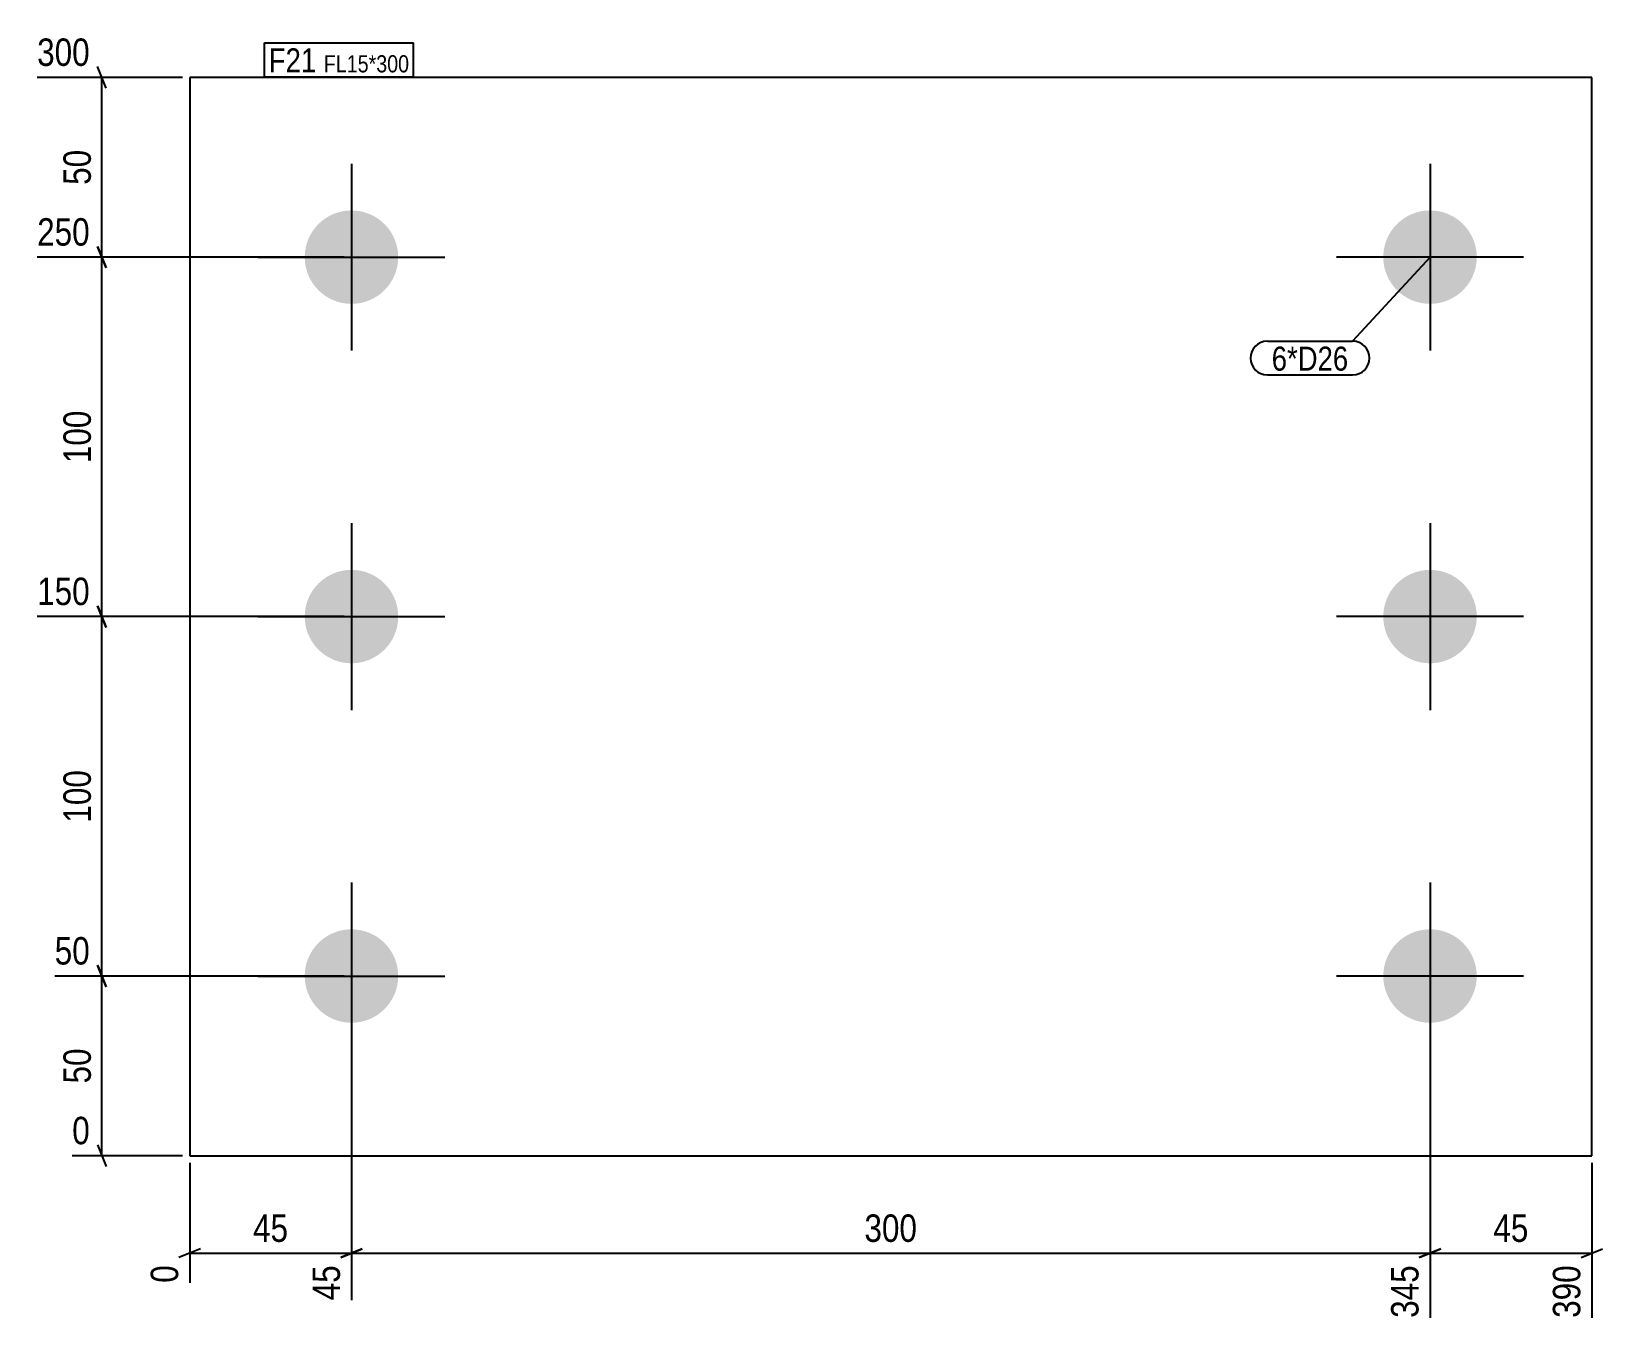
# Model space of a CAD drawing. Header units: millimetres. Extents: x 4 to 441, y 4 to 364.
import ezdxf

# ---------------------------------------------------------------- set-up
doc = ezdxf.new("R2010")
doc.units = ezdxf.units.MM
for name, color, linetype in [('MÅLSÆTNING', 7, 'Continuous'), ('STÅL', 7, 'Continuous'), ('TEKST', 7, 'Continuous')]:
    doc.layers.add(name, color=color, linetype=linetype)
doc.styles.add('Arial Narrow', font='ARIALN.TTF', dxfattribs={"height": 0.2})

msp = doc.modelspace()

# ---------------------------------------------------------------- hatches: boundary and pattern name
at = {"layer": 'STÅL', "linetype": 'Continuous'}
for points in [[(106.42, 301.09, -1), (80.42, 301.09, -1)], [(406.42, 301.09, -1), (380.42, 301.09, -1)], [(106.42, 201.09, -1), (80.42, 201.09, -1)], [(406.42, 201.09, -1), (380.42, 201.09, -1)], [(106.42, 101.09, -1), (80.42, 101.09, -1)], [(406.42, 101.09, -1), (380.42, 101.09, -1)]]:
    msp.add_hatch(color=3, dxfattribs=at).paths.add_polyline_path(points)

# ---------------------------------------------------------------- linework, layer by layer
at = {"layer": 'MÅLSÆTNING', "color": 7, "linetype": 'Continuous'}
for p, q in [((25.23, 348.09), (22.82, 354.09)), ((46.42, 351.09), (6, 351.09)), ((24.03, 301.09), (24.03, 351.09)), ((22.82, 304.09), (25.23, 298.09)), ((25.23, 298.09), (22.82, 304.09)), ((91.42, 301.09), (6, 301.09)), ((91.42, 301.09), (6, 301.09)), ((24.03, 201.09), (24.03, 301.09)), ((91.42, 201.09), (6, 201.09)), ((91.42, 201.09), (6, 201.09)), ((22.82, 204.09), (25.23, 198.09)), ((25.23, 198.09), (22.82, 204.09)), ((24.03, 101.09), (24.03, 201.09)), ((91.42, 101.09), (10.88, 101.09)), ((91.42, 101.09), (10.88, 101.09)), ((22.82, 104.09), (25.23, 98.09)), ((25.23, 98.09), (22.82, 104.09)), ((24.03, 51.09), (24.03, 101.09)), ((93.42, 99.09), (93.42, 10.88)), ((93.42, 99.09), (93.42, 10.88)), ((393.42, 99.09), (393.42, 6)), ((393.42, 99.09), (393.42, 6)), ((22.82, 54.09), (25.23, 48.09)), ((46.42, 51.09), (15.75, 51.09)), ((48.42, 49.09), (48.42, 15.75)), ((438.42, 49.09), (438.42, 6)), ((51.42, 25.23), (45.42, 22.82)), ((48.42, 24.03), (93.42, 24.03)), ((96.42, 25.23), (90.42, 22.82)), ((90.42, 22.82), (96.42, 25.23)), ((93.42, 24.03), (393.42, 24.03)), ((396.42, 25.23), (390.42, 22.82)), ((390.42, 22.82), (396.42, 25.23)), ((393.42, 24.03), (438.42, 24.03)), ((435.42, 22.82), (441.42, 25.23))]:
    msp.add_line(p, q, dxfattribs=at)
at = {"layer": 'STÅL', "color": 2, "linetype": 'Continuous'}
for p, q in [((438.42, 351.09), (48.42, 351.09)), ((48.42, 351.09), (48.42, 51.09)), ((438.42, 51.09), (438.42, 351.09)), ((48.42, 51.09), (438.42, 51.09))]:
    msp.add_line(p, q, dxfattribs=at)
at = {"layer": 'STÅL', "color": 3, "linetype": 'Continuous'}
for p, q in [((93.42, 327.09), (93.42, 275.09)), ((393.42, 327.09), (393.42, 275.09)), ((67.42, 301.09), (119.42, 301.09)), ((419.42, 301.09), (367.42, 301.09)), ((93.42, 227.09), (93.42, 175.09)), ((393.42, 227.09), (393.42, 175.09)), ((67.42, 201.09), (119.42, 201.09)), ((419.42, 201.09), (367.42, 201.09)), ((93.42, 127.09), (93.42, 75.09)), ((393.42, 127.09), (393.42, 75.09)), ((67.42, 101.09), (119.42, 101.09)), ((419.42, 101.09), (367.42, 101.09))]:
    msp.add_line(p, q, dxfattribs=at)

# ---------------------------------------------------------------- wipeouts: each hides what was drawn before it
at = {"color": 0}
msp.add_wipeout([(370.7, 269.51), (370.7, 276.51), (349.39, 276.51), (349.39, 269.51)], dxfattribs=at).dxf.layer = 'TEKST'

# ---------------------------------------------------------------- next in the draw order: wipeouts: each hides what was drawn before it
at = {"color": 0, "linetype": 'Continuous'}
for points in [[(22.22, 352.69), (22.22, 363.89), (4.4, 363.89), (4.4, 352.69)], [(22.22, 302.69), (22.22, 313.89), (4.4, 313.89), (4.4, 302.69)], [(22.22, 202.69), (22.22, 213.89), (4.4, 213.89), (4.4, 202.69)], [(22.22, 102.69), (22.22, 113.89), (9.27, 113.89), (9.27, 102.69)], [(22.22, 52.69), (22.22, 63.89), (14.15, 63.89), (14.15, 52.69)], [(46.82, 22.22), (35.62, 22.22), (35.62, 14.15), (46.82, 14.15)], [(91.82, 22.22), (80.62, 22.22), (80.62, 9.27), (91.82, 9.27)], [(391.82, 22.22), (380.62, 22.22), (380.62, 4.4), (391.82, 4.4)], [(436.82, 22.22), (425.62, 22.22), (425.62, 4.4), (436.82, 4.4)]]:
    msp.add_wipeout(points, dxfattribs=at).dxf.layer = 'MÅLSÆTNING'
at = {"color": 0}
for points, layer in [([(22.52, 332.56), (11.32, 332.56), (11.32, 319.61), (22.52, 319.61)], 'MÅLSÆTNING'), ([(22.52, 260), (11.32, 260), (11.32, 242.18), (22.52, 242.18)], 'MÅLSÆTNING'), ([(22.52, 160), (11.32, 160), (11.32, 142.18), (22.52, 142.18)], 'MÅLSÆTNING'), ([(22.52, 82.56), (11.32, 82.56), (11.32, 69.61), (22.52, 69.61)], 'MÅLSÆTNING'), ([(77.4, 25.53), (77.4, 36.73), (64.45, 36.73), (64.45, 25.53)], 'MÅLSÆTNING'), ([(252.33, 25.53), (252.33, 36.73), (234.51, 36.73), (234.51, 25.53)], 'MÅLSÆTNING'), ([(422.4, 25.53), (422.4, 36.73), (409.45, 36.73), (409.45, 25.53)], 'MÅLSÆTNING'), ([(83.63, 352.49), (83.63, 359.49), (70.42, 359.49), (70.42, 352.49)], 'TEKST'), ([(370.7, 269.51), (370.7, 276.51), (349.39, 276.51), (349.39, 269.51)], 'TEKST')]:
    msp.add_wipeout(points, dxfattribs=at).dxf.layer = layer

# ---------------------------------------------------------------- next in the draw order: linework, layer by layer
at = {"layer": 'TEKST', "color": 7, "linetype": 'Continuous'}
for p, q in [((393.42, 301.09), (371.9, 277.71)), ((348.19, 277.71), (371.9, 277.71)), ((348.19, 268.31), (371.9, 268.31))]:
    msp.add_line(p, q, dxfattribs=at)
for centre, start, end in [((348.19, 273.01), 90, 270), ((371.9, 273.01), 270, 90)]:
    msp.add_arc(centre, 4.7, start, end, dxfattribs=at)

# ---------------------------------------------------------------- next in the draw order: texts
at = {"layer": 'MÅLSÆTNING', "color": 3, "linetype": 'Continuous', "style": 'Arial Narrow'}
for s, height, p in [('300', 7.635, (6, 354.29)), ('250', 7.635, (6, 304.29)), ('150', 7.635, (6, 204.29)), ('50', 7.635, (10.88, 104.29)), ('0', 7.64, (15.75, 54.29))]:
    msp.add_text(s, height=height, dxfattribs=at).set_placement(p)
at = {"layer": 'MÅLSÆTNING', "color": 3, "style": 'Arial Narrow'}
for s, p in [('50', (20.93, 321.21)), ('100', (20.93, 243.78)), ('100', (20.93, 143.78)), ('50', (20.93, 71.21))]:
    msp.add_text(s, height=7.635, rotation=90.0002, dxfattribs=at).set_placement(p)
for s, p in [('45', (66.05, 27.13)), ('300', (236.11, 27.13)), ('45', (411.05, 27.13))]:
    msp.add_text(s, height=7.635, dxfattribs=at).set_placement(p)
at = {"layer": 'MÅLSÆTNING', "color": 3, "linetype": 'Continuous', "style": 'Arial Narrow'}
for s, height, p in [('0', 7.64, (45.22, 15.75)), ('45', 7.635, (90.22, 10.88)), ('345', 7.635, (390.22, 6)), ('390', 7.635, (435.22, 6))]:
    msp.add_text(s, height=height, rotation=90.0002, dxfattribs=at).set_placement(p)
at = {"layer": 'TEKST', "color": 3, "style": 'Arial Narrow'}
msp.add_text('6*D26', height=6.681, dxfattribs=at).set_placement((349.39, 269.51))

# ---------------------------------------------------------------- next in the draw order: wipeouts: each hides what was drawn before it
at = {"color": 0}
msp.add_wipeout([(83.63, 352.49), (83.63, 359.49), (70.42, 359.49), (70.42, 352.49)], dxfattribs=at).dxf.layer = 'TEKST'

# ---------------------------------------------------------------- next in the draw order: linework, layer by layer
at = {"layer": 'TEKST', "color": 7, "linetype": 'Continuous'}
for p, q in [((69.22, 360.69), (110.69, 360.69)), ((69.22, 351.29), (69.22, 360.69))]:
    msp.add_line(p, q, dxfattribs=at)

# ---------------------------------------------------------------- next in the draw order: texts
at = {"layer": 'TEKST', "color": 3, "style": 'Arial Narrow'}
msp.add_text('F21', height=6.681, dxfattribs=at).set_placement((70.42, 352.49))

# ---------------------------------------------------------------- next in the draw order: wipeouts: each hides what was drawn before it
at = {"color": 0}
msp.add_wipeout([(109.49, 352.49), (109.49, 357.49), (85.73, 357.49), (85.73, 352.49)], dxfattribs=at).dxf.layer = 'TEKST'

# ---------------------------------------------------------------- next in the draw order: wipeouts: each hides what was drawn before it
msp.add_wipeout([(109.49, 352.49), (109.49, 357.49), (85.73, 357.49), (85.73, 352.49)], dxfattribs=at).dxf.layer = 'TEKST'

# ---------------------------------------------------------------- next in the draw order: linework, layer by layer
at = {"layer": 'TEKST', "color": 7, "linetype": 'Continuous'}
for p, q in [((110.69, 351.29), (110.69, 360.69)), ((69.22, 351.29), (110.69, 351.29))]:
    msp.add_line(p, q, dxfattribs=at)

# ---------------------------------------------------------------- next in the draw order: texts
at = {"layer": 'TEKST', "color": 3, "style": 'Arial Narrow'}
msp.add_text('FL15*300', height=4.772, dxfattribs=at).set_placement((85.73, 352.49))

doc.saveas('drawing.dxf')
